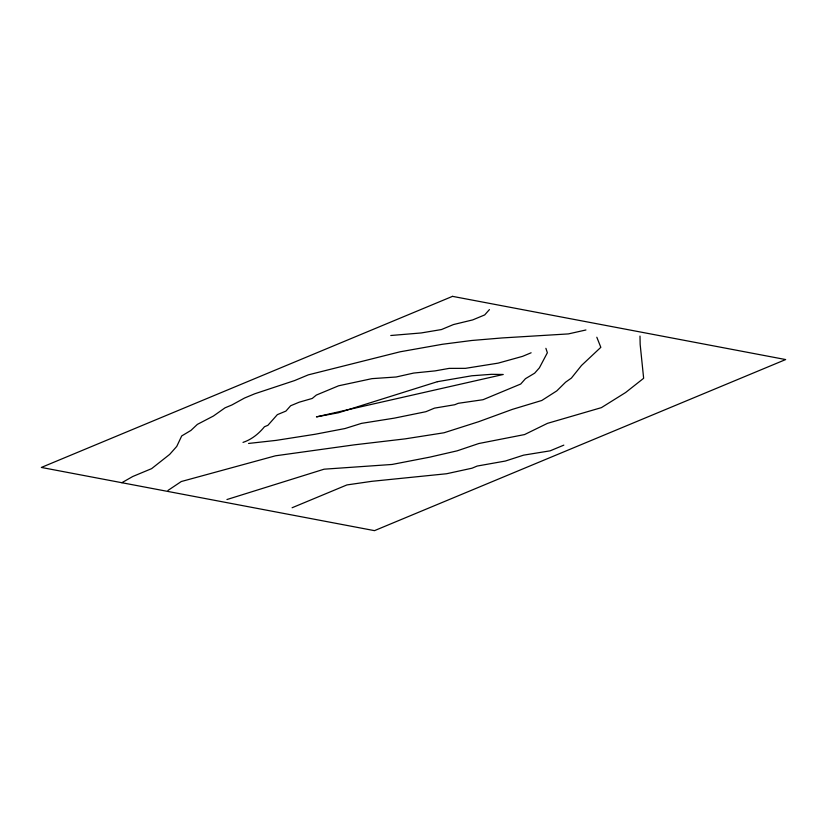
<?xml version="1.0" encoding="UTF-8"?>
<svg xmlns="http://www.w3.org/2000/svg" width="827" height="827" viewBox="0 0 827 827"><rect width="100%" height="100%" fill="white"/><g stroke="black" fill="none" stroke-linecap="round" stroke-linejoin="round"><path stroke-width="1.24" d="M489.429 309.587L484.705 314.922L472.713 319.904L453.454 324.556L441.463 329.549L421.139 332.961L390.778 335.504M167.984 490.432L181.278 481.531L275.443 455.811L354.37 444.833L405.044 438.879L443.975 432.779L478.647 421.708L512.264 409.406L541.799 400.475L556.809 390.871L565.616 382.167L571.405 378.073L581.505 365.462L600.826 347.33L596.815 337.23M121.858 482.71L132.785 476.486L151.63 468.64L169.649 454.416L176.74 446.425L181.702 435.943L190.923 430.433L197.364 424.385L213.428 416.022L225.016 407.835L231.86 404.982L244.503 398.045L254.788 393.766L294.598 380.565L308.306 374.858L400.103 351.795L442.455 344.27L471.762 340.486L502.123 337.943L568.397 333.912L585.94 329.973M243.014 442.393C251.584 439.561 258.841 433.689 264.464 426.742L267.896 425.316L277.345 414.647L285.915 411.091L290.639 405.757L299.209 402.191L312.255 398.438L316.338 395.068L338.605 385.795L371.985 378.642L396.143 376.998L413.686 373.06L435.074 370.889L449.185 368.377L465.436 368.346L498.154 363.136L522.561 356.354L531.12 352.788M226.939 499.539L324.112 469.188L392.101 464.454L429.968 457.104L457.145 450.839L478.771 443.53L524.545 434.568L547.464 423.352L601.405 407.639L625.625 392.515L643.644 378.29L640.16 344.414L639.995 336.082M292.096 507.747L346.916 484.932L371.726 481.335L446.57 473.747L472.031 468.196L477.169 466.056L505.4 461.032L523.594 455.15L550.12 450.839L563.828 445.133M248.576 443.448L276.156 440.377L315.087 434.268L345.035 428.531L361.513 423.362L394.241 418.152L425.905 411.701L434.475 408.135L454.788 404.723L458.22 403.307L483.03 399.71L520.721 384.028L525.445 378.694L534.656 373.173L539.39 367.85L547.36 352.757L545.892 348.322M452.514 296.355L41.35 467.441L374.486 530.645L785.65 359.559L452.514 296.355M437.369 381.702L338.481 412.756L316.452 416.88L503.24 374.476L491.476 374.321L471.814 375.778L437.369 381.702"/></g></svg>
